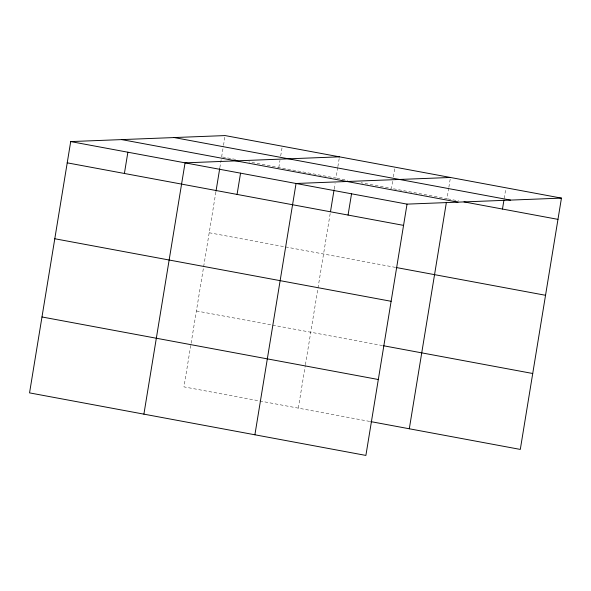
<?xml version="1.0" encoding="UTF-8"?>
<svg xmlns="http://www.w3.org/2000/svg" width="591" height="591" viewBox="0 0 591 591"><rect width="100%" height="100%" fill="white"/><g stroke="black" fill="none" stroke-linecap="round" stroke-linejoin="round"><path stroke-width="0.44" stroke-dasharray="2.96 2.22" d="M215.863 192.075L183.964 386.876L369.922 421.457M219.859 167.674L221.189 159.54M221.632 156.829L223.376 146.199M223.516 145.312L225.112 135.575M278.812 167.46L279.971 160.375M280.695 155.95L282.291 146.206M298.315 408.137L305.274 365.666M305.421 364.758L330.362 212.435M334.21 188.935L335.097 183.513M337.727 167.467L335.991 178.09L248.863 161.89M337.875 166.581L339.47 156.837M392.646 181.326L391.486 188.411L361.049 182.752M393.37 176.901L394.965 167.157M448.717 188.101L446.981 198.731L392.38 188.573M448.865 187.214L450.46 177.477M504.212 198.421L505.807 188.684M222.541 156.999L236.156 159.526M336.885 178.26L347.626 180.255M447.875 198.894L458.616 200.896M209.199 232.743L395.165 267.324M196.397 310.962L271.72 324.969M272.628 325.139L382.355 345.536"/><path stroke-width="0.89" d="M561.45 198.118L225.112 135.575L70.706 141.581L29.55 392.882L365.888 455.425L407.036 204.124L561.45 198.118L520.294 449.419L370.816 421.619M124.398 173.466L127.878 152.212M143.901 414.151L185.057 162.85L339.47 156.837M216.01 191.166L219.712 168.575M237.072 194.417L240.552 173.163M254.898 434.784L296.047 183.483L450.46 177.477M330.509 211.526L334.063 189.837M348.062 215.058L351.542 193.804M409.304 428.778L446.39 202.344M502.476 209.044L503.924 200.194M174.16 137.555L510.491 200.098M463.987 201.893L557.97 219.364M121.657 139.602L457.995 202.144M70.706 141.581L407.036 204.124M67.219 162.835L403.557 225.378M396.059 267.487L545.537 295.286M54.793 238.749L391.124 301.292M383.249 345.705L532.727 373.497M41.983 316.968L378.314 379.511"/></g></svg>
